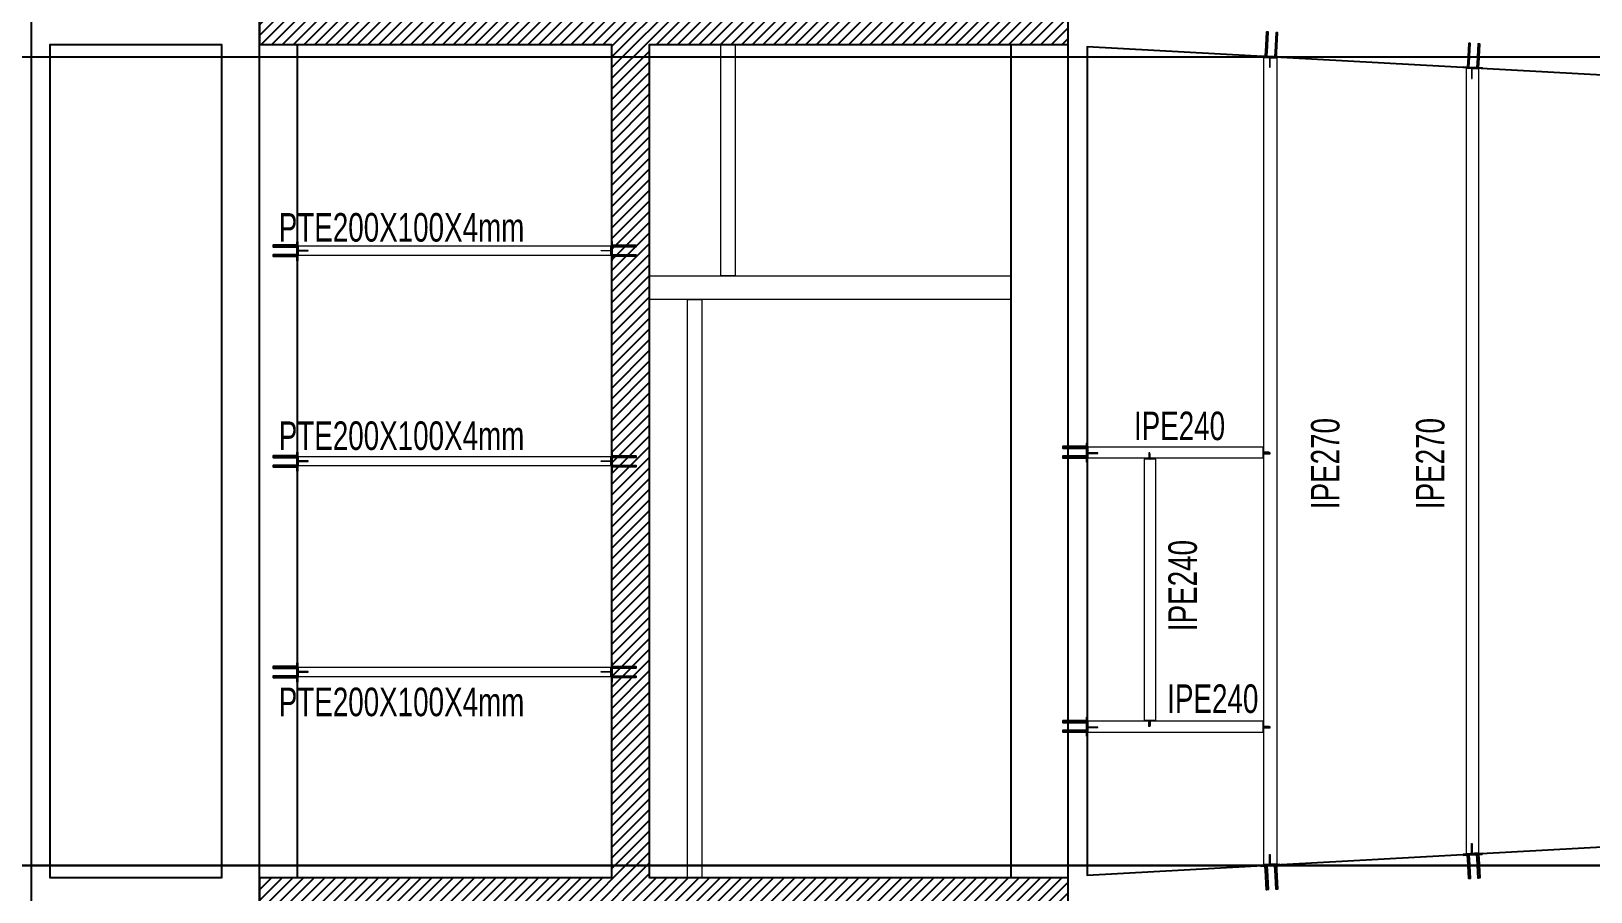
# Model space of a CAD drawing. Header units: millimetres. Extents: x -6598 to 74598, y -11659 to 33736.
# Drawn here: x 6100 to 22493, y 8223 to 17269 of the extents above; entities that cross this region are included whole.
import ezdxf

# ---------------------------------------------------------------- set-up
doc = ezdxf.new("R2010")
doc.units = ezdxf.units.MM
for name, color, linetype, lineweight in [('E_TEXTO', 3, 'Continuous', 9), ('E_VIGAS', 30, 'Continuous', 15), ('E_VIGAS-1', 31, 'Continuous', 25), ('HCB-VIGAS', 4, 'Continuous', 15), ('HCB_VIGAS', 4, 'Continuous', 15)]:
    doc.layers.add(name, color=color, linetype=linetype, lineweight=lineweight)
for name, color, linetype in [('HCB-ACH_PANT', 253, 'Continuous'), ('HCB-EJES', 1, 'Continuous'), ('HCB-PLATINAS', 5, 'Continuous'), ('HCB_PANTALLAS', 6, 'Continuous')]:
    doc.layers.add(name, color=color, linetype=linetype)
doc.styles.add('Arial Narrow_2', font='', dxfattribs={"width": 0.85, "height": 0.3})
doc.styles.get('Arial Narrow_2').set_extended_font_data('Arial Narrow')

msp = doc.modelspace()

# ---------------------------------------------------------------- hatches: boundary and pattern name
at = {"layer": 'HCB-ACH_PANT'}
h = msp.add_hatch(dxfattribs=at)
h.set_pattern_fill('ANSI31', color=256, scale=25)
h.set_pattern_definition([(45, (-21179.4, -55448.73), (-56.1266, 56.1266), [])])
h.paths.add_polyline_path([(8500.2, 8370.2), (8500.2, 7870.2), (17000.2, 7870.2), (17000.2, 8370.2), (12600.2, 8370.2), (12600.2, 17130.2), (17000.2, 17130.2), (17000.2, 17630.2), (8500.2, 17630.2), (8500.2, 17130.2), (12200.2, 17130.2), (12200.2, 8370.2)])

# ---------------------------------------------------------------- linework, layer by layer
at = {"layer": 'E_VIGAS', "color": 30, "true_color": 0xf26722}
for p, q in [((12600.2, 14697.8), (16400.2, 14697.9)), ((16400.2, 14447.9), (12600.2, 14447.8))]:
    msp.add_line(p, q, dxfattribs=at)
for points in [[(13500.2, 17127.8), (13500.2, 14697.8), (13350.2, 14697.8), (13350.2, 17127.8)], [(13000.2, 8367.8), (13000.1, 14447.8), (13150.1, 14447.8), (13150.2, 8367.8)]]:
    msp.add_lwpolyline(points, dxfattribs=at)
at = {"layer": 'E_VIGAS-1', "color": 30, "true_color": 0xf26722}
msp.add_line((16400.3, 8370.2), (16400.3, 17130.1), dxfattribs=at)
msp.add_lwpolyline([(61900.1, 26585.6), (6100.1, 26585.6), (6100.1, -1095.8), (61900.1, -1095.8)], close=True, dxfattribs=at)
for points in [[(8100.1, 8370.1), (6300.1, 8370.2), (6299.9, 17130.2), (8100, 17130.1), (8100.1, 8367.7)], [(8900.1, 8370.1), (8900, 17127.7), (8900, 17130.1)], [(25100.1, 8833.5), (25100.1, 16668.9), (17200.3, 17106.1), (17200.3, 8397.1), (25100.1, 8833.5)]]:
    msp.add_lwpolyline(points, dxfattribs=at)
at = {"layer": 'HCB-EJES'}
for p, q in [((8500.1, -5780.2), (8500.1, 31280.5)), ((17000.1, -5780.2), (17000.1, 31280.5)), ((-5098.2, 17000), (73098.4, 17000))]:
    msp.add_line(p, q, dxfattribs=at)
msp.add_lwpolyline([(73098.4, 8500), (-5098.2, 8500), (73098.4, 8500)], dxfattribs=at)
at = {"layer": 'HCB-PLATINAS', "color": 5}
for points in [[(19076.1, 17009.8), (19079.6, 17008.1), (19083.3, 17009.4), (19085.4, 17010.2), (19088, 17015.7), (19090.1, 17053.1), (19101.4, 17257.3), (19085.4, 17258.2), (19074.1, 17054), (19072, 17016.6), (19074.1, 17010.8)], [(19175.9, 17004.3), (19179.4, 17002.6), (19183.1, 17003.9), (19185.2, 17004.6), (19187.9, 17010.2), (19189.9, 17047.6), (19201.2, 17251.8), (19185.3, 17252.7), (19174, 17048.5), (19171.9, 17011), (19173.9, 17005.3)], [(21201.1, 16892.2), (21204.6, 16890.5), (21208.3, 16891.8), (21210.4, 16892.5), (21213, 16898.1), (21215.1, 16935.5), (21226.4, 17139.7), (21210.4, 17140.6), (21199.1, 16936.4), (21197, 16898.9), (21199.1, 16893.2)], [(21300.9, 16886.7), (21304.4, 16885), (21308.1, 16886.3), (21310.2, 16887), (21312.9, 16892.5), (21314.9, 16930), (21326.2, 17134.2), (21310.3, 17135), (21299, 16930.9), (21296.9, 16893.4), (21298.9, 16887.6)], [(8892.6, 15007.1), (8894.1, 15010.7), (8892.6, 15014.4), (8891.7, 15016.4), (8886.1, 15018.7), (8848.6, 15018.7), (8644.1, 15018.7), (8644.1, 15002.7), (8848.6, 15002.7), (8886.1, 15002.7), (8891.7, 15005.1)], [(8892.6, 14907.1), (8894.1, 14910.7), (8892.6, 14914.4), (8891.7, 14916.4), (8886.1, 14918.7), (8848.6, 14918.7), (8644.1, 14918.7), (8644.1, 14902.7), (8848.6, 14902.7), (8886.1, 14902.7), (8891.7, 14905.1)], [(12207.5, 15007.1), (12206, 15010.7), (12207.5, 15014.4), (12208.4, 15016.4), (12214, 15018.7), (12251.5, 15018.7), (12456, 15018.7), (12456, 15002.7), (12251.5, 15002.7), (12214, 15002.7), (12208.4, 15005.1)], [(12207.5, 14907.1), (12206, 14910.7), (12207.5, 14914.4), (12208.4, 14916.4), (12214, 14918.7), (12251.5, 14918.7), (12456, 14918.7), (12456, 14902.7), (12251.5, 14902.7), (12214, 14902.7), (12208.4, 14905.1)], [(8892.6, 12793.7), (8894.1, 12797.3), (8892.6, 12801), (8891.7, 12803), (8886.1, 12805.3), (8848.6, 12805.3), (8644.1, 12805.3), (8644.1, 12789.3), (8848.6, 12789.3), (8886.1, 12789.3), (8891.7, 12791.7)], [(12207.5, 12793.7), (12206, 12797.3), (12207.5, 12801), (12208.3, 12803), (12214, 12805.3), (12251.5, 12805.3), (12456, 12805.3), (12456, 12789.3), (12251.5, 12789.3), (12214, 12789.3), (12208.3, 12791.7)], [(17192.8, 12890.6), (17194.3, 12894.2), (17192.8, 12897.9), (17191.9, 12899.9), (17186.3, 12902.2), (17148.8, 12902.2), (16944.3, 12902.2), (16944.3, 12886.2), (17148.8, 12886.2), (17186.3, 12886.2), (17191.9, 12888.6)], [(17192.8, 12790.6), (17194.3, 12794.2), (17192.8, 12797.9), (17191.9, 12799.9), (17186.3, 12802.2), (17148.8, 12802.2), (16944.3, 12802.2), (16944.3, 12786.2), (17148.8, 12786.2), (17186.3, 12786.2), (17191.9, 12788.6)], [(8892.6, 12693.7), (8894.1, 12697.3), (8892.6, 12701), (8891.7, 12703), (8886.1, 12705.3), (8848.6, 12705.3), (8644.1, 12705.3), (8644.1, 12689.3), (8848.6, 12689.3), (8886.1, 12689.3), (8891.7, 12691.7)], [(12207.5, 12693.7), (12206, 12697.3), (12207.5, 12701), (12208.3, 12703), (12214, 12705.3), (12251.5, 12705.3), (12456, 12705.3), (12456, 12689.3), (12251.5, 12689.3), (12214, 12689.3), (12208.3, 12691.7)], [(8892.6, 10578.7), (8894.1, 10582.3), (8892.6, 10586), (8891.7, 10588), (8886.1, 10590.3), (8848.6, 10590.3), (8644.1, 10590.3), (8644.1, 10574.3), (8848.6, 10574.3), (8886.1, 10574.3), (8891.7, 10576.7)], [(12207.5, 10578.7), (12206, 10582.3), (12207.5, 10586), (12208.3, 10588), (12214, 10590.3), (12251.5, 10590.3), (12456, 10590.3), (12456, 10574.3), (12251.5, 10574.3), (12214, 10574.3), (12208.3, 10576.7)], [(8892.6, 10478.7), (8894.1, 10482.3), (8892.6, 10486), (8891.7, 10488), (8886.1, 10490.3), (8848.6, 10490.3), (8644.1, 10490.3), (8644.1, 10474.3), (8848.6, 10474.3), (8886.1, 10474.3), (8891.7, 10476.7)], [(12207.5, 10478.7), (12206, 10482.3), (12207.5, 10486), (12208.3, 10488), (12214, 10490.3), (12251.5, 10490.3), (12456, 10490.3), (12456, 10474.3), (12251.5, 10474.3), (12214, 10474.3), (12208.3, 10476.7)], [(17192.8, 10008.4), (17194.3, 10012), (17192.8, 10015.7), (17191.9, 10017.7), (17186.3, 10020), (17148.8, 10020), (16944.3, 10020), (16944.3, 10004), (17148.8, 10004), (17186.3, 10004), (17191.9, 10006.4)], [(17192.8, 9908.4), (17194.3, 9912), (17192.8, 9915.7), (17191.9, 9917.7), (17186.3, 9920), (17148.8, 9920), (16944.3, 9920), (16944.3, 9904), (17148.8, 9904), (17186.3, 9904), (17191.9, 9906.4)], [(21201.1, 8610.6), (21204.6, 8612.3), (21208.3, 8611), (21210.4, 8610.3), (21213, 8604.7), (21215.1, 8567.3), (21226.5, 8363.1), (21210.5, 8362.2), (21199.1, 8566.4), (21197.1, 8603.9), (21199.1, 8609.6)], [(21300.9, 8616.1), (21304.4, 8617.8), (21308.1, 8616.5), (21310.2, 8615.8), (21312.9, 8610.3), (21315, 8572.9), (21326.3, 8368.7), (21310.4, 8367.8), (21299, 8572), (21296.9, 8609.4), (21298.9, 8615.2)], [(19076.1, 8493.2), (19079.6, 8494.9), (19083.3, 8493.6), (19085.4, 8492.9), (19088, 8487.4), (19090.1, 8449.9), (19101.5, 8245.7), (19085.5, 8244.8), (19074.2, 8449), (19072.1, 8486.5), (19074.1, 8492.3)], [(19175.9, 8498.8), (19179.5, 8500.5), (19183.2, 8499.2), (19185.2, 8498.4), (19187.9, 8492.9), (19190, 8455.5), (19201.4, 8251.3), (19185.4, 8250.4), (19174, 8454.6), (19171.9, 8492), (19173.9, 8497.8)]]:
    msp.add_lwpolyline(points, close=True, dxfattribs=at)
at = {"layer": 'HCB-PLATINAS', "color": 4}
for points in [[(19025.6, 17011.1), (19225.3, 17000.1), (19224.9, 16994.1), (19025.2, 17005.1)], [(21150.6, 16893.5), (21350.3, 16882.4), (21349.9, 16876.5), (21150.2, 16887.5)], [(8894.1, 14856.6), (8894.1, 15056.6), (8900.1, 15056.6), (8900.1, 14856.6)], [(12206, 14856.6), (12206, 15056.6), (12200, 15056.6), (12200, 14856.6)], [(8894.1, 12643.2), (8894.1, 12843.2), (8900.1, 12843.2), (8900.1, 12643.2)], [(12206, 12643.2), (12206, 12843.2), (12200, 12843.2), (12200, 12643.2)], [(17194.3, 12740.1), (17194.3, 12940.1), (17200.3, 12940.1), (17200.3, 12740.1)], [(8894.1, 10428.2), (8894.1, 10628.2), (8900.1, 10628.2), (8900.1, 10428.2)], [(12206, 10428.2), (12206, 10628.2), (12200, 10628.2), (12200, 10428.2)], [(17194.3, 9857.9), (17194.3, 10057.9), (17200.3, 10057.9), (17200.3, 9857.9)], [(21150.6, 8609.3), (21350.3, 8620.4), (21349.9, 8626.4), (21150.2, 8615.3)], [(19025.6, 8491.9), (19225.3, 8503), (19225, 8509), (19025.3, 8497.9)]]:
    msp.add_lwpolyline(points, close=True, dxfattribs=at)
at = {"layer": 'HCB-VIGAS'}
for points in [[(19057.5, 16993.4), (19192.5, 16985.9), (19192.5, 8517.2), (19057.5, 8509.8)], [(19115.8, 17000.1), (19115.8, 16889.6), (19121.8, 16889.6), (19121.8, 16999.8)], [(21182.5, 8627.1), (21317.5, 8634.6), (21317.5, 16868.3), (21182.5, 16875.8)], [(21240.8, 16882.5), (21240.8, 16772), (21246.8, 16772), (21246.8, 16882.2)], [(17200.3, 12837), (17200.3, 12831), (17310.3, 12831), (17310.3, 12837)], [(19047.5, 12780.2), (17211.3, 12780.2), (17211.3, 12900.2), (19047.5, 12900.2)], [(17857.1, 12836.5), (17847.1, 12836.5), (17847.1, 12780.2), (17857.1, 12780.2)], [(17857.1, 12770.2), (17863.3, 12770.2), (17863.3, 12826.5), (17857.1, 12826.5)], [(19047.5, 12843.3), (19047.5, 12837.1), (19111.7, 12837.1), (19111.7, 12843.3)], [(19121.7, 12827.1), (19121.7, 12837.1), (19057.5, 12837.1), (19057.5, 12827.1)], [(17800.2, 10028.5), (17920.2, 10028.5), (17920.2, 12770.2), (17800.2, 12770.2)], [(17211.3, 10018.5), (19047.5, 10018.5), (19047.5, 9898.5), (17211.3, 9898.5)], [(17857.1, 9961.1), (17847.1, 9961.1), (17847.1, 10018.5), (17857.1, 10018.5)], [(17857.1, 10028.5), (17863.3, 10028.5), (17863.3, 9971.1), (17857.1, 9971.1)], [(17200.3, 9954.8), (17200.3, 9948.8), (17310.3, 9948.8), (17310.3, 9954.8)], [(19047.5, 9961.6), (19047.5, 9955.4), (19111.7, 9955.4), (19111.7, 9961.6)], [(19121.7, 9945.4), (19121.7, 9955.4), (19057.5, 9955.4), (19057.5, 9945.4)], [(21241, 8620.3), (21240.9, 8730.8), (21246.9, 8730.8), (21246.9, 8620.7)], [(19116, 8502.9), (19116, 8613.5), (19122, 8613.5), (19122, 8503.3)]]:
    msp.add_lwpolyline(points, close=True, dxfattribs=at)
for points in [[(21182.6, 8617.1), (21182.6, 8617.1)], [(19057.6, 8509.7), (19192.6, 8517.2)], [(19057.6, 8499.7), (19057.6, 8500)], [(19057.6, 8499.7), (19057.6, 8499.7)]]:
    msp.add_lwpolyline(points, dxfattribs=at)
at = {"layer": 'HCB_PANTALLAS'}
msp.add_lwpolyline([(8500.2, 8370.2), (8500.2, 7870.2), (17000.2, 7870.2), (17000.2, 8370.2), (12600.2, 8370.2), (12600.2, 17130.2), (17000.2, 17130.2), (17000.2, 17630.2), (8500.2, 17630.2), (8500.2, 17130.2), (12200.2, 17130.2), (12200.2, 8370.2)], close=True, dxfattribs=at)
at = {"layer": 'HCB_VIGAS'}
for points in [[(8900.1, 14965.7), (8900.1, 14959.7), (8910.1, 14959.7), (9010.1, 14959.7), (9010.1, 14965.7), (8910.1, 14965.7)], [(12190.2, 14912.7), (8910.3, 14912.7), (8910.3, 15012.7), (12190.2, 15012.7)], [(12200, 14965.7), (12200, 14959.7), (12190, 14959.7), (12090, 14959.7), (12090, 14965.7), (12190, 14965.7)], [(12190.2, 12699.3), (8910.3, 12699.3), (8910.3, 12799.3), (12190.2, 12799.3)], [(8900.1, 12752.3), (8900.1, 12746.3), (8910.1, 12746.3), (9010.1, 12746.3), (9010.1, 12752.3), (8910.1, 12752.3)], [(12200, 12752.3), (12200, 12746.3), (12190, 12746.3), (12090, 12746.3), (12090, 12752.3), (12190, 12752.3)], [(8900.1, 10537.3), (8900.1, 10531.3), (8910.1, 10531.3), (9010.1, 10531.3), (9010.1, 10537.3), (8910.1, 10537.3)], [(12190.2, 10484.3), (8910.3, 10484.3), (8910.3, 10584.3), (12190.2, 10584.3)], [(12200, 10537.3), (12200, 10531.3), (12190, 10531.3), (12090, 10531.3), (12090, 10537.3), (12190, 10537.3)]]:
    msp.add_lwpolyline(points, close=True, dxfattribs=at)

# ---------------------------------------------------------------- texts
at = {"layer": 'E_TEXTO', "char_height": 300, "attachment_point": 1, "style": 'Arial Narrow_2'}
for s, insert, width in [('PTE200X100X4mm', (8702.3, 15357.4), 3229.999), ('IPE240', (17691.2, 13270.4), 1206.139), ('PTE200X100X4mm', (8702.3, 10368.9), 3229.999), ('IPE240', (18041.1, 10403), 1206.139)]:
    msp.add_mtext(s, dxfattribs=dict(at, insert=insert, width=width))
for s, insert, width, rotation in [('PTE200X100X4mm', (8702.3, 13167.4), 3229.999, 0.0001), ('IPE270', (19551.6, 12245.1), 1206.139, 90), ('IPE270', (20655.3, 12245.3), 1206.139, 90), ('IPE240', (18052.9, 10963.1), 1206.139, 90)]:
    msp.add_mtext(s, dxfattribs=dict(at, insert=insert, width=width, rotation=rotation))

doc.saveas('drawing.dxf')
